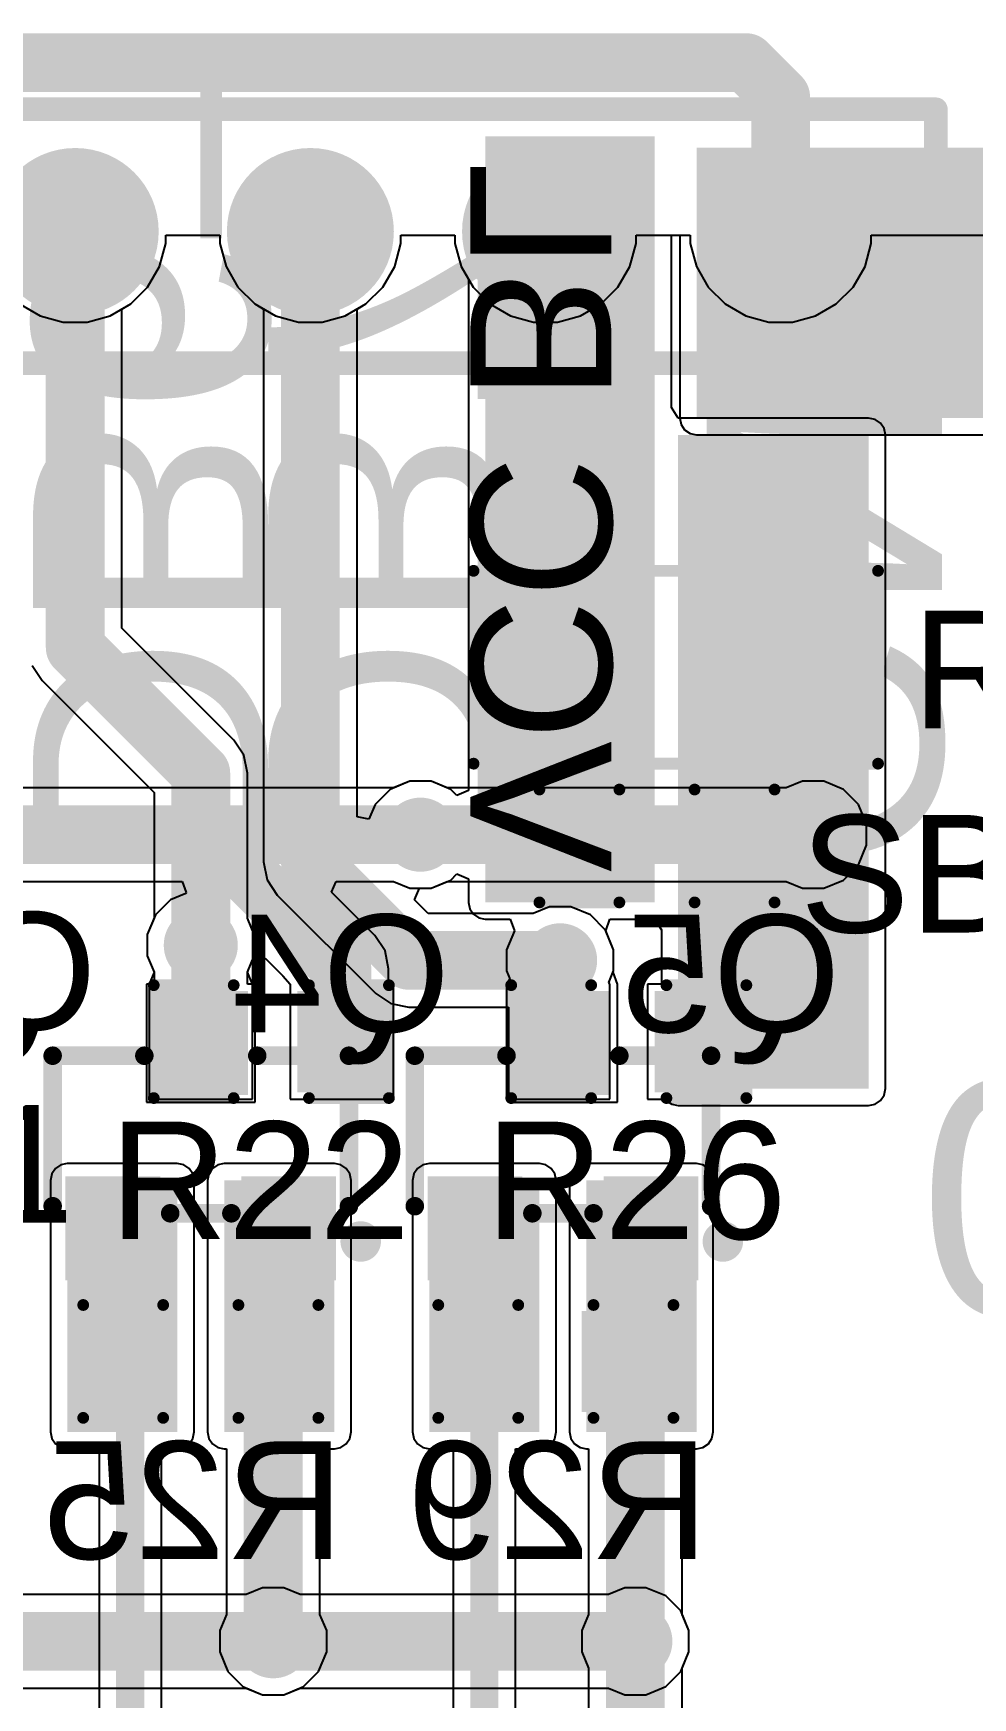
# Model space of a CAD drawing. Header units: millimetres. Extents: x -0.34 to 3.69, y -0.26 to 2.67.
# Drawn here: x 1.476 to 1.875, y 1.533 to 2.241 of the extents above; entities that cross this region are included whole.
import ezdxf

# ---------------------------------------------------------------- set-up
doc = ezdxf.new("R2010")
doc.units = ezdxf.units.MM
doc.header["$MEASUREMENT"] = 0
for name, color, linetype in [('BottomLayer', 5, 'Continuous'), ('BottomOverlay', 54, 'Continuous'), ('BottomPaste', 16, 'Continuous'), ('BottomSolder', 6, 'Continuous'), ('MultiLayer', 9, 'Continuous'), ('PadHoleLayer', 156, 'Continuous'), ('TopLayer', 1, 'Continuous'), ('TopOverlay', 2, 'Continuous'), ('TopPaste', 8, 'Continuous'), ('TopSolder', 216, 'Continuous'), ('ViaHoleLayer', 16, 'Continuous')]:
    doc.layers.add(name, color=color, linetype=linetype)
doc.styles.add('Arial', font='', dxfattribs={"height": 0.2})
doc.styles.get('Arial').set_extended_font_data('Arial')

# ---------------------------------------------------------------- blocks, each defined once
blk = doc.blocks.new('R__1206_8')
at = {"layer": 'TopLayer'}
for points in [[(-0.08, 0.035), (-0.02, 0.035), (-0.02, -0.035), (-0.08, -0.035)], [(0.02, 0.035), (0.08, 0.035), (0.08, -0.035), (0.02, -0.035)]]:
    blk.add_hatch(color=1, dxfattribs=at).paths.add_polyline_path(points)
at = {"layer": 'TopPaste'}
for points in [[(-0.08, 0.035), (-0.02, 0.035), (-0.02, -0.035), (-0.08, -0.035)], [(0.02, 0.035), (0.08, 0.035), (0.08, -0.035), (0.02, -0.035)]]:
    blk.add_hatch(color=8, dxfattribs=at).paths.add_polyline_path(points)
at = {"layer": 'TopSolder'}
for points in [[(-0.084, 0.039), (-0.016, 0.039), (-0.016, -0.039), (-0.084, -0.039)], [(0.016, 0.039), (0.084, 0.039), (0.084, -0.039), (0.016, -0.039)]]:
    blk.add_hatch(color=216, dxfattribs=at).paths.add_polyline_path(points)
at = {"layer": 'TopOverlay', "const_width": 0.005}
for points in [[(-0.086, 0.041), (0.086, 0.041)], [(-0.086, -0.041), (-0.086, 0.041)], [(0.086, -0.041), (0.086, 0.041)], [(-0.086, -0.041), (0.086, -0.041)]]:
    blk.add_lwpolyline(points, dxfattribs=at)
at = {"layer": 'TopOverlay', "const_width": 0.0025}
for points in [[(-0.08725, 0.041, 1), (-0.08475, 0.041, 1)], [(-0.08725, 0.041, 1), (-0.08475, 0.041, 1)], [(0.08475, 0.041, 1), (0.08725, 0.041, 1)], [(0.08475, 0.041, 1), (0.08725, 0.041, 1)], [(-0.08725, -0.041, 1), (-0.08475, -0.041, 1)], [(-0.08725, -0.041, 1), (-0.08475, -0.041, 1)], [(0.08475, -0.041, 1), (0.08725, -0.041, 1)], [(0.08475, -0.041, 1), (0.08725, -0.041, 1)]]:
    blk.add_lwpolyline(points, format="xyb", close=True, dxfattribs=at)
blk = doc.blocks.new('SOT23_3_B_20')
at = {"layer": 'BottomLayer'}
for points in [[(-0.05354, 0.05748), (-0.02126, 0.05748), (-0.02126, 0.02126), (-0.05354, 0.02126)], [(0.02126, 0.05748), (0.05354, 0.05748), (0.05354, 0.02126), (0.02126, 0.02126)], [(-0.01614, -0.02126), (0.01614, -0.02126), (0.01614, -0.05748), (-0.01614, -0.05748)]]:
    blk.add_hatch(color=5, dxfattribs=at).paths.add_polyline_path(points)
at = {"layer": 'BottomPaste'}
for points in [[(-0.05354, 0.05748), (-0.02126, 0.05748), (-0.02126, 0.02126), (-0.05354, 0.02126)], [(0.02126, 0.05748), (0.05354, 0.05748), (0.05354, 0.02126), (0.02126, 0.02126)], [(-0.01614, -0.02126), (0.01614, -0.02126), (0.01614, -0.05748), (-0.01614, -0.05748)]]:
    blk.add_hatch(color=16, dxfattribs=at).paths.add_polyline_path(points)
at = {"layer": 'BottomSolder'}
for points in [[(-0.05754, 0.06148), (-0.01726, 0.06148), (-0.01726, 0.01726), (-0.05754, 0.01726)], [(0.01726, 0.06148), (0.05754, 0.06148), (0.05754, 0.01726), (0.01726, 0.01726)], [(-0.02014, -0.01726), (0.02014, -0.01726), (0.02014, -0.06148), (-0.02014, -0.06148)]]:
    blk.add_hatch(color=6, dxfattribs=at).paths.add_polyline_path(points)
at = {"layer": 'BottomOverlay'}
for points, const_width in [([(-0.06439, 0.045, 1), (-0.07161, 0.045, 1)], 0.01), ([(-0.07411, 0.045, 1), (-0.06911, 0.045, 1)], 0.005), ([(-0.06689, 0.045, 1), (-0.06189, 0.045, 1)], 0.005), ([(-0.01497, 0.033, 1), (-0.01103, 0.033, 1)], 0.00394), ([(0.01103, 0.033, 1), (0.01497, 0.033, 1)], 0.00394), ([(-0.06497, 0.03, 1), (-0.06103, 0.03, 1)], 0.00394), ([(0.06103, 0.03, 1), (0.06497, 0.03, 1)], 0.00394), ([(-0.06497, -0.034, 1), (-0.06103, -0.034, 1)], 0.00394), ([(-0.06497, -0.034, 1), (-0.06103, -0.034, 1)], 0.00394), ([(-0.02597, -0.034, 1), (-0.02203, -0.034, 1)], 0.00394), ([(0.02203, -0.034, 1), (0.02597, -0.034, 1)], 0.00394), ([(0.06103, -0.034, 1), (0.06497, -0.034, 1)], 0.00394), ([(0.06103, -0.034, 1), (0.06497, -0.034, 1)], 0.00394)]:
    blk.add_lwpolyline(points, format="xyb", close=True, dxfattribs=dict(at, const_width=const_width))
at = {"layer": 'BottomOverlay', "const_width": 0.00787}
for points in [[(0.013, 0.033), (-0.013, 0.033)], [(-0.063, 0.03), (-0.063, -0.034)], [(0.063, 0.03), (0.063, -0.034)], [(-0.024, -0.034), (-0.063, -0.034)], [(0.063, -0.034), (0.024, -0.034)]]:
    blk.add_lwpolyline(points, dxfattribs=at)
blk = doc.blocks.new('SOT23_3_B_21')
at = {"layer": 'BottomLayer'}
for points in [[(-0.05354, 0.05748), (-0.02126, 0.05748), (-0.02126, 0.02126), (-0.05354, 0.02126)], [(0.02126, 0.05748), (0.05354, 0.05748), (0.05354, 0.02126), (0.02126, 0.02126)], [(-0.01614, -0.02126), (0.01614, -0.02126), (0.01614, -0.05748), (-0.01614, -0.05748)]]:
    blk.add_hatch(color=5, dxfattribs=at).paths.add_polyline_path(points)
at = {"layer": 'BottomPaste'}
for points in [[(-0.05354, 0.05748), (-0.02126, 0.05748), (-0.02126, 0.02126), (-0.05354, 0.02126)], [(0.02126, 0.05748), (0.05354, 0.05748), (0.05354, 0.02126), (0.02126, 0.02126)], [(-0.01614, -0.02126), (0.01614, -0.02126), (0.01614, -0.05748), (-0.01614, -0.05748)]]:
    blk.add_hatch(color=16, dxfattribs=at).paths.add_polyline_path(points)
at = {"layer": 'BottomSolder'}
for points in [[(-0.05754, 0.06148), (-0.01726, 0.06148), (-0.01726, 0.01726), (-0.05754, 0.01726)], [(0.01726, 0.06148), (0.05754, 0.06148), (0.05754, 0.01726), (0.01726, 0.01726)], [(-0.02014, -0.01726), (0.02014, -0.01726), (0.02014, -0.06148), (-0.02014, -0.06148)]]:
    blk.add_hatch(color=6, dxfattribs=at).paths.add_polyline_path(points)
at = {"layer": 'BottomOverlay'}
for points, const_width in [([(-0.06439, 0.045, 1), (-0.07161, 0.045, 1)], 0.01), ([(-0.07411, 0.045, 1), (-0.06911, 0.045, 1)], 0.005), ([(-0.06689, 0.045, 1), (-0.06189, 0.045, 1)], 0.005), ([(-0.01497, 0.033, 1), (-0.01103, 0.033, 1)], 0.00394), ([(0.01103, 0.033, 1), (0.01497, 0.033, 1)], 0.00394), ([(-0.06497, 0.03, 1), (-0.06103, 0.03, 1)], 0.00394), ([(0.06103, 0.03, 1), (0.06497, 0.03, 1)], 0.00394), ([(-0.06497, -0.034, 1), (-0.06103, -0.034, 1)], 0.00394), ([(-0.06497, -0.034, 1), (-0.06103, -0.034, 1)], 0.00394), ([(-0.02597, -0.034, 1), (-0.02203, -0.034, 1)], 0.00394), ([(0.02203, -0.034, 1), (0.02597, -0.034, 1)], 0.00394), ([(0.06103, -0.034, 1), (0.06497, -0.034, 1)], 0.00394), ([(0.06103, -0.034, 1), (0.06497, -0.034, 1)], 0.00394)]:
    blk.add_lwpolyline(points, format="xyb", close=True, dxfattribs=dict(at, const_width=const_width))
at = {"layer": 'BottomOverlay', "const_width": 0.00787}
for points in [[(0.013, 0.033), (-0.013, 0.033)], [(-0.063, 0.03), (-0.063, -0.034)], [(0.063, 0.03), (0.063, -0.034)], [(-0.024, -0.034), (-0.063, -0.034)], [(0.063, -0.034), (0.024, -0.034)]]:
    blk.add_lwpolyline(points, dxfattribs=at)
blk = doc.blocks.new('S______B______24')
at = {"layer": 'TopLayer'}
for points in [[(-0.045, -0.0175), (-0.045, 0.0175), (-0.015, 0.0175), (-0.015, -0.0175)], [(0.015, -0.0175), (0.015, 0.0175), (0.045, 0.0175), (0.045, -0.0175)]]:
    blk.add_hatch(color=1, dxfattribs=at).paths.add_polyline_path(points)
at = {"layer": 'TopPaste'}
for points in [[(-0.045, -0.0175), (-0.045, 0.0175), (-0.015, 0.0175), (-0.015, -0.0175)], [(0.015, -0.0175), (0.015, 0.0175), (0.045, 0.0175), (0.045, -0.0175)]]:
    blk.add_hatch(color=8, dxfattribs=at).paths.add_polyline_path(points)
at = {"layer": 'TopSolder'}
for points in [[(-0.049, -0.0215), (-0.049, 0.0215), (-0.011, 0.0215), (-0.011, -0.0215)], [(0.011, -0.0215), (0.011, 0.0215), (0.049, 0.0215), (0.049, -0.0215)]]:
    blk.add_hatch(color=216, dxfattribs=at).paths.add_polyline_path(points)
at = {"layer": 'TopOverlay', "const_width": 0.005}
for points in [[(-0.05, 0.024), (-0.05, -0.024)], [(-0.016, 0.024), (-0.05, 0.024)], [(0.05, 0.024), (0.016, 0.024)], [(0.05, 0.024), (0.05, -0.024)], [(-0.016, -0.024), (-0.05, -0.024)], [(0.05, -0.024), (0.016, -0.024)]]:
    blk.add_lwpolyline(points, dxfattribs=at)
at = {"layer": 'TopOverlay', "const_width": 0.0025}
for points in [[(-0.05125, 0.024, 1), (-0.04875, 0.024, 1)], [(-0.05125, 0.024, 1), (-0.04875, 0.024, 1)], [(-0.01725, 0.024, 1), (-0.01475, 0.024, 1)], [(0.01475, 0.024, 1), (0.01725, 0.024, 1)], [(0.04875, 0.024, 1), (0.05125, 0.024, 1)], [(0.04875, 0.024, 1), (0.05125, 0.024, 1)], [(-0.05125, -0.024, 1), (-0.04875, -0.024, 1)], [(-0.05125, -0.024, 1), (-0.04875, -0.024, 1)], [(-0.01725, -0.024, 1), (-0.01475, -0.024, 1)], [(0.01475, -0.024, 1), (0.01725, -0.024, 1)], [(0.04875, -0.024, 1), (0.05125, -0.024, 1)], [(0.04875, -0.024, 1), (0.05125, -0.024, 1)]]:
    blk.add_lwpolyline(points, format="xyb", close=True, dxfattribs=at)
blk = doc.blocks.new('R__0603_B_29')
at = {"layer": 'BottomLayer'}
for points in [[(-0.015, 0.0175), (-0.015, -0.0175), (-0.045, -0.0175), (-0.045, 0.0175)], [(0.045, 0.0175), (0.045, -0.0175), (0.015, -0.0175), (0.015, 0.0175)]]:
    blk.add_hatch(color=5, dxfattribs=at).paths.add_polyline_path(points)
at = {"layer": 'BottomPaste'}
for points in [[(-0.015, 0.0175), (-0.015, -0.0175), (-0.045, -0.0175), (-0.045, 0.0175)], [(0.045, 0.0175), (0.045, -0.0175), (0.015, -0.0175), (0.015, 0.0175)]]:
    blk.add_hatch(color=16, dxfattribs=at).paths.add_polyline_path(points)
at = {"layer": 'BottomSolder'}
for points in [[(-0.011, 0.0215), (-0.011, -0.0215), (-0.049, -0.0215), (-0.049, 0.0215)], [(0.049, 0.0215), (0.049, -0.0215), (0.011, -0.0215), (0.011, 0.0215)]]:
    blk.add_hatch(color=6, dxfattribs=at).paths.add_polyline_path(points)
at = {"layer": 'BottomOverlay', "const_width": 0.005}
for points in [[(-0.016, 0.024), (-0.05, 0.024)], [(-0.05, 0.024), (-0.05, -0.024)], [(0.05, 0.024), (0.016, 0.024)], [(0.05, 0.024), (0.05, -0.024)], [(-0.016, -0.024), (-0.05, -0.024)], [(0.05, -0.024), (0.016, -0.024)]]:
    blk.add_lwpolyline(points, dxfattribs=at)
at = {"layer": 'BottomOverlay', "const_width": 0.0025}
for points in [[(-0.05125, 0.024, 1), (-0.04875, 0.024, 1)], [(-0.05125, 0.024, 1), (-0.04875, 0.024, 1)], [(-0.01725, 0.024, 1), (-0.01475, 0.024, 1)], [(0.01475, 0.024, 1), (0.01725, 0.024, 1)], [(0.04875, 0.024, 1), (0.05125, 0.024, 1)], [(0.04875, 0.024, 1), (0.05125, 0.024, 1)], [(-0.05125, -0.024, 1), (-0.04875, -0.024, 1)], [(-0.05125, -0.024, 1), (-0.04875, -0.024, 1)], [(-0.01725, -0.024, 1), (-0.01475, -0.024, 1)], [(0.01475, -0.024, 1), (0.01725, -0.024, 1)], [(0.04875, -0.024, 1), (0.05125, -0.024, 1)], [(0.04875, -0.024, 1), (0.05125, -0.024, 1)]]:
    blk.add_lwpolyline(points, format="xyb", close=True, dxfattribs=at)
blk = doc.blocks.new('R__0603_32')
at = {"layer": 'TopLayer'}
for points in [[(-0.045, -0.0175), (-0.045, 0.0175), (-0.015, 0.0175), (-0.015, -0.0175)], [(0.015, -0.0175), (0.015, 0.0175), (0.045, 0.0175), (0.045, -0.0175)]]:
    blk.add_hatch(color=1, dxfattribs=at).paths.add_polyline_path(points)
at = {"layer": 'TopPaste'}
for points in [[(-0.045, -0.0175), (-0.045, 0.0175), (-0.015, 0.0175), (-0.015, -0.0175)], [(0.015, -0.0175), (0.015, 0.0175), (0.045, 0.0175), (0.045, -0.0175)]]:
    blk.add_hatch(color=8, dxfattribs=at).paths.add_polyline_path(points)
at = {"layer": 'TopSolder'}
for points in [[(-0.049, -0.0215), (-0.049, 0.0215), (-0.011, 0.0215), (-0.011, -0.0215)], [(0.011, -0.0215), (0.011, 0.0215), (0.049, 0.0215), (0.049, -0.0215)]]:
    blk.add_hatch(color=216, dxfattribs=at).paths.add_polyline_path(points)
at = {"layer": 'TopOverlay', "const_width": 0.005}
for points in [[(-0.05, 0.024), (-0.05, -0.024)], [(-0.016, 0.024), (-0.05, 0.024)], [(0.05, 0.024), (0.016, 0.024)], [(0.05, 0.024), (0.05, -0.024)], [(-0.016, -0.024), (-0.05, -0.024)], [(0.05, -0.024), (0.016, -0.024)]]:
    blk.add_lwpolyline(points, dxfattribs=at)
at = {"layer": 'TopOverlay', "const_width": 0.0025}
for points in [[(-0.05125, 0.024, 1), (-0.04875, 0.024, 1)], [(-0.05125, 0.024, 1), (-0.04875, 0.024, 1)], [(-0.01725, 0.024, 1), (-0.01475, 0.024, 1)], [(0.01475, 0.024, 1), (0.01725, 0.024, 1)], [(0.04875, 0.024, 1), (0.05125, 0.024, 1)], [(0.04875, 0.024, 1), (0.05125, 0.024, 1)], [(-0.05125, -0.024, 1), (-0.04875, -0.024, 1)], [(-0.05125, -0.024, 1), (-0.04875, -0.024, 1)], [(-0.01725, -0.024, 1), (-0.01475, -0.024, 1)], [(0.01475, -0.024, 1), (0.01725, -0.024, 1)], [(0.04875, -0.024, 1), (0.05125, -0.024, 1)], [(0.04875, -0.024, 1), (0.05125, -0.024, 1)]]:
    blk.add_lwpolyline(points, format="xyb", close=True, dxfattribs=at)
blk = doc.blocks.new('R__0603_B_33')
at = {"layer": 'BottomLayer'}
for points in [[(-0.015, 0.0175), (-0.015, -0.0175), (-0.045, -0.0175), (-0.045, 0.0175)], [(0.045, 0.0175), (0.045, -0.0175), (0.015, -0.0175), (0.015, 0.0175)]]:
    blk.add_hatch(color=5, dxfattribs=at).paths.add_polyline_path(points)
at = {"layer": 'BottomPaste'}
for points in [[(-0.015, 0.0175), (-0.015, -0.0175), (-0.045, -0.0175), (-0.045, 0.0175)], [(0.045, 0.0175), (0.045, -0.0175), (0.015, -0.0175), (0.015, 0.0175)]]:
    blk.add_hatch(color=16, dxfattribs=at).paths.add_polyline_path(points)
at = {"layer": 'BottomSolder'}
for points in [[(-0.011, 0.0215), (-0.011, -0.0215), (-0.049, -0.0215), (-0.049, 0.0215)], [(0.049, 0.0215), (0.049, -0.0215), (0.011, -0.0215), (0.011, 0.0215)]]:
    blk.add_hatch(color=6, dxfattribs=at).paths.add_polyline_path(points)
at = {"layer": 'BottomOverlay', "const_width": 0.005}
for points in [[(-0.016, 0.024), (-0.05, 0.024)], [(-0.05, 0.024), (-0.05, -0.024)], [(0.05, 0.024), (0.016, 0.024)], [(0.05, 0.024), (0.05, -0.024)], [(-0.016, -0.024), (-0.05, -0.024)], [(0.05, -0.024), (0.016, -0.024)]]:
    blk.add_lwpolyline(points, dxfattribs=at)
at = {"layer": 'BottomOverlay', "const_width": 0.0025}
for points in [[(-0.05125, 0.024, 1), (-0.04875, 0.024, 1)], [(-0.05125, 0.024, 1), (-0.04875, 0.024, 1)], [(-0.01725, 0.024, 1), (-0.01475, 0.024, 1)], [(0.01475, 0.024, 1), (0.01725, 0.024, 1)], [(0.04875, 0.024, 1), (0.05125, 0.024, 1)], [(0.04875, 0.024, 1), (0.05125, 0.024, 1)], [(-0.05125, -0.024, 1), (-0.04875, -0.024, 1)], [(-0.05125, -0.024, 1), (-0.04875, -0.024, 1)], [(-0.01725, -0.024, 1), (-0.01475, -0.024, 1)], [(0.01475, -0.024, 1), (0.01725, -0.024, 1)], [(0.04875, -0.024, 1), (0.05125, -0.024, 1)], [(0.04875, -0.024, 1), (0.05125, -0.024, 1)]]:
    blk.add_lwpolyline(points, format="xyb", close=True, dxfattribs=at)
blk = doc.blocks.new('R__0603_36')
at = {"layer": 'TopLayer'}
for points in [[(-0.045, -0.0175), (-0.045, 0.0175), (-0.015, 0.0175), (-0.015, -0.0175)], [(0.015, -0.0175), (0.015, 0.0175), (0.045, 0.0175), (0.045, -0.0175)]]:
    blk.add_hatch(color=1, dxfattribs=at).paths.add_polyline_path(points)
at = {"layer": 'TopPaste'}
for points in [[(-0.045, -0.0175), (-0.045, 0.0175), (-0.015, 0.0175), (-0.015, -0.0175)], [(0.015, -0.0175), (0.015, 0.0175), (0.045, 0.0175), (0.045, -0.0175)]]:
    blk.add_hatch(color=8, dxfattribs=at).paths.add_polyline_path(points)
at = {"layer": 'TopSolder'}
for points in [[(-0.049, -0.0215), (-0.049, 0.0215), (-0.011, 0.0215), (-0.011, -0.0215)], [(0.011, -0.0215), (0.011, 0.0215), (0.049, 0.0215), (0.049, -0.0215)]]:
    blk.add_hatch(color=216, dxfattribs=at).paths.add_polyline_path(points)
at = {"layer": 'TopOverlay', "const_width": 0.005}
for points in [[(-0.05, 0.024), (-0.05, -0.024)], [(-0.016, 0.024), (-0.05, 0.024)], [(0.05, 0.024), (0.016, 0.024)], [(0.05, 0.024), (0.05, -0.024)], [(-0.016, -0.024), (-0.05, -0.024)], [(0.05, -0.024), (0.016, -0.024)]]:
    blk.add_lwpolyline(points, dxfattribs=at)
at = {"layer": 'TopOverlay', "const_width": 0.0025}
for points in [[(-0.05125, 0.024, 1), (-0.04875, 0.024, 1)], [(-0.05125, 0.024, 1), (-0.04875, 0.024, 1)], [(-0.01725, 0.024, 1), (-0.01475, 0.024, 1)], [(0.01475, 0.024, 1), (0.01725, 0.024, 1)], [(0.04875, 0.024, 1), (0.05125, 0.024, 1)], [(0.04875, 0.024, 1), (0.05125, 0.024, 1)], [(-0.05125, -0.024, 1), (-0.04875, -0.024, 1)], [(-0.05125, -0.024, 1), (-0.04875, -0.024, 1)], [(-0.01725, -0.024, 1), (-0.01475, -0.024, 1)], [(0.01475, -0.024, 1), (0.01725, -0.024, 1)], [(0.04875, -0.024, 1), (0.05125, -0.024, 1)], [(0.04875, -0.024, 1), (0.05125, -0.024, 1)]]:
    blk.add_lwpolyline(points, format="xyb", close=True, dxfattribs=at)
blk = doc.blocks.new('PPPC161LFBN_RC_40')
at = {"layer": 'BottomLayer'}
h = blk.add_hatch(color=5, dxfattribs=at)
edge = h.paths.add_edge_path()
edge.add_arc((0.45, 0), 0.0315, 0, 360)
h = blk.add_hatch(color=5, dxfattribs=at)
edge = h.paths.add_edge_path()
edge.add_arc((0.55, 0), 0.0315, 0, 360)
h = blk.add_hatch(color=5, dxfattribs=at)
edge = h.paths.add_edge_path()
edge.add_arc((0.65, 0), 0.0315, 0, 360)
h = blk.add_hatch(color=5, dxfattribs=at)
edge = h.paths.add_edge_path()
edge.add_arc((0.75, 0), 0.0315, 0, 360)
at = {"layer": 'BottomSolder'}
h = blk.add_hatch(color=6, dxfattribs=at)
edge = h.paths.add_edge_path()
edge.add_arc((0.45, 0), 0.0355, 0, 360)
h = blk.add_hatch(color=6, dxfattribs=at)
edge = h.paths.add_edge_path()
edge.add_arc((0.55, 0), 0.0355, 0, 360)
h = blk.add_hatch(color=6, dxfattribs=at)
edge = h.paths.add_edge_path()
edge.add_arc((0.65, 0), 0.0355, 0, 360)
h = blk.add_hatch(color=6, dxfattribs=at)
edge = h.paths.add_edge_path()
edge.add_arc((0.75, 0), 0.0355, 0, 360)
at = {"layer": 'MultiLayer'}
h = blk.add_hatch(color=9, dxfattribs=at)
edge = h.paths.add_edge_path()
edge.add_arc((0.45, 0), 0.0315, 0, 360)
h = blk.add_hatch(color=9, dxfattribs=at)
edge = h.paths.add_edge_path()
edge.add_arc((0.55, 0), 0.0315, 0, 360)
h = blk.add_hatch(color=9, dxfattribs=at)
edge = h.paths.add_edge_path()
edge.add_arc((0.65, 0), 0.0315, 0, 360)
h = blk.add_hatch(color=9, dxfattribs=at)
edge = h.paths.add_edge_path()
edge.add_arc((0.75, 0), 0.0315, 0, 360)
at = {"layer": 'PadHoleLayer'}
h = blk.add_hatch(color=156, dxfattribs=at)
edge = h.paths.add_edge_path()
edge.add_arc((0.45, 0), 0.01772, 0, 360)
h = blk.add_hatch(color=156, dxfattribs=at)
edge = h.paths.add_edge_path()
edge.add_arc((0.55, 0), 0.01772, 0, 360)
h = blk.add_hatch(color=156, dxfattribs=at)
edge = h.paths.add_edge_path()
edge.add_arc((0.65, 0), 0.01772, 0, 360)
h = blk.add_hatch(color=156, dxfattribs=at)
edge = h.paths.add_edge_path()
edge.add_arc((0.75, 0), 0.01772, 0, 360)
at = {"layer": 'TopLayer'}
h = blk.add_hatch(color=1, dxfattribs=at)
edge = h.paths.add_edge_path()
edge.add_arc((0.45, 0), 0.0315, 0, 360)
h = blk.add_hatch(color=1, dxfattribs=at)
edge = h.paths.add_edge_path()
edge.add_arc((0.55, 0), 0.0315, 0, 360)
h = blk.add_hatch(color=1, dxfattribs=at)
edge = h.paths.add_edge_path()
edge.add_arc((0.65, 0), 0.0315, 0, 360)
h = blk.add_hatch(color=1, dxfattribs=at)
edge = h.paths.add_edge_path()
edge.add_arc((0.75, 0), 0.0315, 0, 360)
at = {"layer": 'TopSolder'}
h = blk.add_hatch(color=216, dxfattribs=at)
edge = h.paths.add_edge_path()
edge.add_arc((0.45, 0), 0.0355, 0, 360)
h = blk.add_hatch(color=216, dxfattribs=at)
edge = h.paths.add_edge_path()
edge.add_arc((0.55, 0), 0.0355, 0, 360)
h = blk.add_hatch(color=216, dxfattribs=at)
edge = h.paths.add_edge_path()
edge.add_arc((0.65, 0), 0.0355, 0, 360)
h = blk.add_hatch(color=216, dxfattribs=at)
edge = h.paths.add_edge_path()
edge.add_arc((0.75, 0), 0.0355, 0, 360)
at = {"layer": 'TopOverlay', "const_width": 0.01}
for points in [[(0.005, 0.052), (0.816, 0.052)], [(0.816, -0.055), (0.816, 0.051)], [(-0.801, -0.056), (0.815, -0.056)], [(0.815, -0.056), (0.815, -0.055)], [(0.815, -0.055), (0.816, -0.055)]]:
    blk.add_lwpolyline(points, dxfattribs=at)
at = {"layer": 'TopOverlay', "const_width": 0.005}
for points in [[(0.8135, 0.052, 1), (0.8185, 0.052, 1)], [(0.8135, 0.051, 1), (0.8185, 0.051, 1)], [(0.8125, -0.055, 1), (0.8175, -0.055, 1)], [(0.8125, -0.055, 1), (0.8175, -0.055, 1)], [(0.8125, -0.056, 1), (0.8175, -0.056, 1)], [(0.8125, -0.056, 1), (0.8175, -0.056, 1)], [(0.8135, -0.055, 1), (0.8185, -0.055, 1)], [(0.8135, -0.055, 1), (0.8185, -0.055, 1)]]:
    blk.add_lwpolyline(points, format="xyb", close=True, dxfattribs=at)

msp = doc.modelspace()

# ---------------------------------------------------------------- hatches: boundary and pattern name
at = {"layer": 'BottomLayer'}
for points in [[(1.7578, 2.07715), (2.964, 2.07715), (2.964, 2.19215), (1.7578, 2.19215)], [(1.4902, 1.646), (1.537, 1.646), (1.537, 1.753), (1.4902, 1.753)], [(1.557, 1.646), (1.6038, 1.646), (1.6038, 1.753), (1.557, 1.753)], [(1.6442, 1.646), (1.691, 1.646), (1.691, 1.753), (1.6442, 1.753)], [(1.711, 1.646), (1.7578, 1.646), (1.7578, 1.753), (1.711, 1.753)]]:
    msp.add_hatch(color=5, dxfattribs=at).paths.add_polyline_path(points)
h = msp.add_hatch(color=5, dxfattribs=at)
edge = h.paths.add_edge_path()
edge.add_arc((1.6404, 1.9), 0.01575, 0, 360)
h = msp.add_hatch(color=5, dxfattribs=at)
edge = h.paths.add_edge_path()
edge.add_arc((1.8074, 1.9), 0.01575, 0, 360)
h = msp.add_hatch(color=5, dxfattribs=at)
edge = h.paths.add_edge_path()
edge.add_arc((1.547, 1.853), 0.01575, 0, 360)
h = msp.add_hatch(color=5, dxfattribs=at)
edge = h.paths.add_edge_path()
edge.add_arc((1.6998, 1.84657), 0.01575, 0, 360)
h = msp.add_hatch(color=5, dxfattribs=at)
edge = h.paths.add_edge_path()
edge.add_arc((1.5778, 1.557), 0.01575, 0, 360)
h = msp.add_hatch(color=5, dxfattribs=at)
edge = h.paths.add_edge_path()
edge.add_arc((1.7318, 1.557), 0.01575, 0, 360)
at = {"layer": 'TopLayer'}
for points in [[(1.668, 1.8712), (1.74, 1.8712), (1.74, 2.197), (1.668, 2.197)], [(1.75, 1.792), (1.831, 1.792), (1.831, 2.07), (1.75, 2.07)]]:
    msp.add_hatch(color=1, dxfattribs=at).paths.add_polyline_path(points)
h = msp.add_hatch(color=1, dxfattribs=at)
edge = h.paths.add_edge_path()
edge.add_arc((1.6404, 1.9), 0.01575, 0, 360)
h = msp.add_hatch(color=1, dxfattribs=at)
edge = h.paths.add_edge_path()
edge.add_arc((1.8074, 1.9), 0.01575, 0, 360)
h = msp.add_hatch(color=1, dxfattribs=at)
edge = h.paths.add_edge_path()
edge.add_arc((1.547, 1.853), 0.01575, 0, 360)
h = msp.add_hatch(color=1, dxfattribs=at)
edge = h.paths.add_edge_path()
edge.add_arc((1.6998, 1.84657), 0.01575, 0, 360)
h = msp.add_hatch(color=1, dxfattribs=at)
edge = h.paths.add_edge_path()
edge.add_arc((1.5778, 1.557), 0.01575, 0, 360)
h = msp.add_hatch(color=1, dxfattribs=at)
edge = h.paths.add_edge_path()
edge.add_arc((1.7318, 1.557), 0.01575, 0, 360)
at = {"layer": 'ViaHoleLayer'}
h = msp.add_hatch(color=16, dxfattribs=at)
edge = h.paths.add_edge_path()
edge.add_arc((1.6404, 1.9), 0.00984, 0, 360)
h = msp.add_hatch(color=16, dxfattribs=at)
edge = h.paths.add_edge_path()
edge.add_arc((1.8074, 1.9), 0.00984, 0, 360)
h = msp.add_hatch(color=16, dxfattribs=at)
edge = h.paths.add_edge_path()
edge.add_arc((1.547, 1.853), 0.00984, 0, 360)
h = msp.add_hatch(color=16, dxfattribs=at)
edge = h.paths.add_edge_path()
edge.add_arc((1.6998, 1.84657), 0.00984, 0, 360)
h = msp.add_hatch(color=16, dxfattribs=at)
edge = h.paths.add_edge_path()
edge.add_arc((1.5778, 1.557), 0.00984, 0, 360)
h = msp.add_hatch(color=16, dxfattribs=at)
edge = h.paths.add_edge_path()
edge.add_arc((1.7318, 1.557), 0.00984, 0, 360)

# ---------------------------------------------------------------- linework, layer by layer
at = {"layer": 'BottomLayer'}
for p, q in [((1.5321, 2.15143), (1.5321, 2.155)), ((1.5321, 2.155), (1.5551, 2.155)), ((1.5551, 2.155), (1.5551, 2.15143)), ((1.6321, 2.15143), (1.6321, 2.155)), ((1.6321, 2.155), (1.6551, 2.155)), ((1.6551, 2.155), (1.6551, 2.15143)), ((1.7321, 2.15143), (1.7321, 2.155)), ((1.7321, 2.155), (1.75066, 2.155)), ((1.75066, 2.155), (1.75066, 2.07715)), ((1.52947, 2.14164), (1.5321, 2.15143)), ((1.5551, 2.15143), (1.55773, 2.14164)), ((1.62947, 2.14164), (1.6321, 2.15143)), ((1.6551, 2.15143), (1.65773, 2.14164)), ((1.72947, 2.14164), (1.7321, 2.15143)), ((1.5244, 2.13286), (1.52947, 2.14164)), ((1.55773, 2.14164), (1.5628, 2.13286)), ((1.6244, 2.13286), (1.62947, 2.14164)), ((1.65773, 2.14164), (1.6628, 2.13286)), ((1.7244, 2.13286), (1.72947, 2.14164)), ((1.51724, 2.1257), (1.5244, 2.13286)), ((1.5628, 2.13286), (1.56996, 2.1257)), ((1.61724, 2.1257), (1.6244, 2.13286)), ((1.6628, 2.13286), (1.66996, 2.1257)), ((1.71724, 2.1257), (1.7244, 2.13286)), ((1.51348, 2.12353), (1.51724, 2.1257)), ((1.51348, 1.98784), (1.51348, 2.12353)), ((1.56996, 2.1257), (1.57372, 2.12353)), ((1.57372, 2.12353), (1.57372, 1.8884)), ((1.61348, 2.12353), (1.61724, 2.1257)), ((1.61348, 1.90753), (1.61348, 2.12353)), ((1.66996, 2.1257), (1.67874, 2.12063)), ((1.70846, 2.12063), (1.71724, 2.1257)), ((1.67874, 2.12063), (1.68853, 2.118)), ((1.68853, 2.118), (1.69867, 2.118)), ((1.69867, 2.118), (1.70846, 2.12063)), ((1.75066, 2.07715), (1.75121, 2.07442)), ((1.75121, 2.07442), (1.75275, 2.07211)), ((1.75275, 2.07211), (1.75507, 2.07056)), ((1.75507, 2.07056), (1.7578, 2.07002)), ((1.7578, 2.07002), (2.86882, 2.07002)), ((1.56106, 1.94026), (1.51348, 1.98784)), ((1.47523, 1.97199), (1.47954, 1.96554)), ((1.47954, 1.96554), (1.52712, 1.91796)), ((1.56537, 1.93381), (1.56106, 1.94026)), ((1.56688, 1.9262), (1.56537, 1.93381)), ((1.56688, 1.86444), (1.56688, 1.9262)), ((1.62751, 1.91928), (1.62111, 1.91289)), ((1.63587, 1.92275), (1.62751, 1.91928)), ((1.64492, 1.92275), (1.63587, 1.92275)), ((1.65184, 1.91988), (1.64492, 1.92275)), ((1.79596, 1.91988), (1.65184, 1.91988)), ((1.80287, 1.92275), (1.79596, 1.91988)), ((1.81192, 1.92275), (1.80287, 1.92275)), ((1.82028, 1.91928), (1.81192, 1.92275)), ((1.82668, 1.91289), (1.82028, 1.91928)), ((1.52712, 1.91796), (1.52712, 1.86444)), ((1.62111, 1.91289), (1.61848, 1.90653)), ((1.83015, 1.90452), (1.82668, 1.91289)), ((1.61848, 1.90653), (1.61348, 1.90753)), ((1.83015, 1.89548), (1.83015, 1.90452)), ((1.82668, 1.88711), (1.83015, 1.89548)), ((1.57372, 1.8884), (1.57523, 1.88079)), ((1.82028, 1.88072), (1.82668, 1.88711)), ((1.57523, 1.88079), (1.57954, 1.87434)), ((1.63787, 1.87225), (1.63994, 1.87725)), ((1.63994, 1.87725), (1.64492, 1.87725)), ((1.64492, 1.87725), (1.65184, 1.88012)), ((1.65184, 1.88012), (1.79596, 1.88012)), ((1.79596, 1.88012), (1.80287, 1.87725)), ((1.80287, 1.87725), (1.81192, 1.87725)), ((1.81192, 1.87725), (1.82028, 1.88072)), ((1.57954, 1.87434), (1.62137, 1.83251)), ((1.64367, 1.86645), (1.63787, 1.87225)), ((1.69527, 1.86932), (1.68835, 1.86645)), ((1.70432, 1.86932), (1.69527, 1.86932)), ((1.71268, 1.86585), (1.70432, 1.86932)), ((1.52712, 1.86444), (1.52425, 1.85752)), ((1.56975, 1.85752), (1.56688, 1.86444)), ((1.68835, 1.86645), (1.64367, 1.86645)), ((1.71908, 1.85945), (1.71268, 1.86585)), ((1.52425, 1.85752), (1.52425, 1.84848)), ((1.56975, 1.84848), (1.56975, 1.85752)), ((1.72255, 1.85109), (1.71908, 1.85945)), ((1.52425, 1.84848), (1.52712, 1.84156)), ((1.56688, 1.84156), (1.56975, 1.84848)), ((1.72255, 1.84204), (1.72255, 1.85109)), ((1.52712, 1.84156), (1.52712, 1.83648)), ((1.56688, 1.83648), (1.56688, 1.84156)), ((1.72231, 1.84148), (1.72255, 1.84204)), ((1.72414, 1.83648), (1.72231, 1.84148)), ((1.52712, 1.83648), (1.52386, 1.83648)), ((1.52386, 1.83648), (1.52386, 1.78626)), ((1.57014, 1.83648), (1.56688, 1.83648)), ((1.57014, 1.78626), (1.57014, 1.83648)), ((1.72414, 1.78626), (1.72414, 1.83648)), ((1.72414, 1.83648), (1.72414, 1.83648)), ((1.62137, 1.83251), (1.62782, 1.8282)), ((1.62782, 1.8282), (1.63543, 1.82669)), ((1.63543, 1.82669), (1.67786, 1.82669)), ((1.67786, 1.82669), (1.67786, 1.78626)), ((1.52386, 1.78626), (1.57014, 1.78626)), ((1.67786, 1.78626), (1.72414, 1.78626)), ((1.4836, 1.75573), (1.48306, 1.753)), ((1.48515, 1.75805), (1.4836, 1.75573)), ((1.48747, 1.75959), (1.48515, 1.75805)), ((1.4902, 1.76014), (1.48747, 1.75959)), ((1.537, 1.76014), (1.4902, 1.76014)), ((1.53973, 1.75959), (1.537, 1.76014)), ((1.54205, 1.75805), (1.53973, 1.75959)), ((1.54359, 1.75573), (1.54205, 1.75805)), ((1.54414, 1.753), (1.54359, 1.75573)), ((1.5504, 1.75573), (1.54986, 1.753)), ((1.55195, 1.75805), (1.5504, 1.75573)), ((1.55427, 1.75959), (1.55195, 1.75805)), ((1.557, 1.76014), (1.55427, 1.75959)), ((1.6038, 1.76014), (1.557, 1.76014)), ((1.60653, 1.75959), (1.6038, 1.76014)), ((1.60885, 1.75805), (1.60653, 1.75959)), ((1.61039, 1.75573), (1.60885, 1.75805)), ((1.61094, 1.753), (1.61039, 1.75573)), ((1.6376, 1.75573), (1.63706, 1.753)), ((1.63915, 1.75805), (1.6376, 1.75573)), ((1.64147, 1.75959), (1.63915, 1.75805)), ((1.6442, 1.76014), (1.64147, 1.75959)), ((1.691, 1.76014), (1.6442, 1.76014)), ((1.69373, 1.75959), (1.691, 1.76014)), ((1.69605, 1.75805), (1.69373, 1.75959)), ((1.69759, 1.75573), (1.69605, 1.75805)), ((1.69814, 1.753), (1.69759, 1.75573)), ((1.7044, 1.75573), (1.70386, 1.753)), ((1.70595, 1.75805), (1.7044, 1.75573)), ((1.70827, 1.75959), (1.70595, 1.75805)), ((1.711, 1.76014), (1.70827, 1.75959)), ((1.7578, 1.76014), (1.711, 1.76014)), ((1.76053, 1.75959), (1.7578, 1.76014)), ((1.76285, 1.75805), (1.76053, 1.75959)), ((1.76439, 1.75573), (1.76285, 1.75805)), ((1.76494, 1.753), (1.76439, 1.75573)), ((1.48306, 1.753), (1.48306, 1.646)), ((1.54414, 1.646), (1.54414, 1.753)), ((1.54986, 1.753), (1.54986, 1.646)), ((1.61094, 1.646), (1.61094, 1.753)), ((1.63706, 1.753), (1.63706, 1.646)), ((1.69814, 1.646), (1.69814, 1.753)), ((1.70386, 1.753), (1.70386, 1.646)), ((1.76494, 1.646), (1.76494, 1.753)), ((1.48306, 1.646), (1.4836, 1.64327)), ((1.4836, 1.64327), (1.48515, 1.64095)), ((1.54205, 1.64095), (1.54359, 1.64327)), ((1.54359, 1.64327), (1.54414, 1.646)), ((1.54986, 1.646), (1.5504, 1.64327)), ((1.5504, 1.64327), (1.55195, 1.64095)), ((1.60885, 1.64095), (1.61039, 1.64327)), ((1.61039, 1.64327), (1.61094, 1.646)), ((1.63706, 1.646), (1.6376, 1.64327)), ((1.6376, 1.64327), (1.63915, 1.64095)), ((1.69605, 1.64095), (1.69759, 1.64327)), ((1.69759, 1.64327), (1.69814, 1.646)), ((1.70386, 1.646), (1.7044, 1.64327)), ((1.7044, 1.64327), (1.70595, 1.64095)), ((1.76285, 1.64095), (1.76439, 1.64327)), ((1.76439, 1.64327), (1.76494, 1.646)), ((1.48515, 1.64095), (1.48747, 1.63941)), ((1.48747, 1.63941), (1.4902, 1.63886)), ((1.4902, 1.63886), (1.50375, 1.63886)), ((1.50375, 1.63886), (1.50375, 1.40683)), ((1.53025, 1.40134), (1.53025, 1.63886)), ((1.53025, 1.63886), (1.537, 1.63886)), ((1.537, 1.63886), (1.53973, 1.63941)), ((1.53973, 1.63941), (1.54205, 1.64095)), ((1.55195, 1.64095), (1.55427, 1.63941)), ((1.55427, 1.63941), (1.557, 1.63886)), ((1.557, 1.63886), (1.55792, 1.63886)), ((1.55792, 1.63886), (1.55792, 1.56844)), ((1.59768, 1.56844), (1.59768, 1.63886)), ((1.59768, 1.63886), (1.6038, 1.63886)), ((1.6038, 1.63886), (1.60653, 1.63941)), ((1.60653, 1.63941), (1.60885, 1.64095)), ((1.63915, 1.64095), (1.64147, 1.63941)), ((1.64147, 1.63941), (1.6442, 1.63886)), ((1.6442, 1.63886), (1.65434, 1.63886)), ((1.65434, 1.63886), (1.65434, 1.46959)), ((1.68085, 1.4641), (1.68085, 1.63886)), ((1.68085, 1.63886), (1.691, 1.63886)), ((1.691, 1.63886), (1.69373, 1.63941)), ((1.69373, 1.63941), (1.69605, 1.64095)), ((1.70595, 1.64095), (1.70827, 1.63941)), ((1.70827, 1.63941), (1.711, 1.63886)), ((1.711, 1.63886), (1.71192, 1.63886)), ((1.71192, 1.63886), (1.71192, 1.56844)), ((1.75168, 1.56844), (1.75168, 1.63886)), ((1.75168, 1.63886), (1.7578, 1.63886)), ((1.7578, 1.63886), (1.76053, 1.63941)), ((1.76053, 1.63941), (1.76285, 1.64095)), ((1.55792, 1.56844), (1.55505, 1.56152)), ((1.60055, 1.56152), (1.59768, 1.56844)), ((1.71192, 1.56844), (1.70905, 1.56152)), ((1.75455, 1.56152), (1.75168, 1.56844)), ((1.55505, 1.56152), (1.55505, 1.55248)), ((1.60055, 1.55248), (1.60055, 1.56152)), ((1.70905, 1.56152), (1.70905, 1.55248)), ((1.75455, 1.55248), (1.75455, 1.56152)), ((1.55505, 1.55248), (1.55852, 1.54411)), ((1.59708, 1.54411), (1.60055, 1.55248)), ((1.70905, 1.55248), (1.71192, 1.54556)), ((1.75168, 1.54556), (1.75455, 1.55248)), ((1.55852, 1.54411), (1.56491, 1.53772)), ((1.59069, 1.53772), (1.59708, 1.54411)), ((1.71192, 1.54556), (1.71192, 1.43733)), ((1.75168, 1.42909), (1.75168, 1.54556)), ((1.56491, 1.53772), (1.57328, 1.53425)), ((1.58232, 1.53425), (1.59069, 1.53772)), ((1.57328, 1.53425), (1.58232, 1.53425))]:
    msp.add_line(p, q, dxfattribs=at)
for points, const_width in [([(1.4936, 1.9796), (1.4936, 2.1565)], 0.025), ([(1.5936, 1.8884), (1.5936, 2.1565)], 0.025), ([(1.4936, 1.9796), (1.547, 1.9262)], 0.025), ([(1.547, 1.853), (1.547, 1.9262)], 0.025), ([(1.6404, 1.9), (1.806, 1.9)], 0.025), ([(1.5936, 1.8884), (1.63543, 1.84657)], 0.025), ([(1.547, 1.81137), (1.547, 1.853)], 0.025), ([(1.63543, 1.84657), (1.6998, 1.84657)], 0.025), ([(1.7004, 1.81197), (1.7004, 1.84797)], 0.025), ([(1.7004, 1.81197), (1.701, 1.81137)], 0.025), ([(1.517, 1.40134), (1.517, 1.69874)], 0.012), ([(1.6676, 1.4641), (1.6676, 1.6995)], 0.012), ([(1.5778, 1.557), (1.5778, 1.668)], 0.025), ([(1.7318, 1.557), (1.7318, 1.668)], 0.025), ([(1.7318, 1.42909), (1.7318, 1.557)], 0.025)]:
    msp.add_lwpolyline(points, dxfattribs=dict(at, const_width=const_width))
for points, const_width in [([(1.48735, 2.1565, 1), (1.49985, 2.1565, 1)], 0.0125), ([(1.58735, 2.1565, 1), (1.59985, 2.1565, 1)], 0.0125), ([(1.48735, 1.9796, 1), (1.49985, 1.9796, 1)], 0.0125), ([(1.48735, 1.9796, 1), (1.49985, 1.9796, 1)], 0.0125), ([(1.54075, 1.9262, 1), (1.55325, 1.9262, 1)], 0.0125), ([(1.54075, 1.9262, 1), (1.55325, 1.9262, 1)], 0.0125), ([(1.63415, 1.9, 1), (1.64665, 1.9, 1)], 0.0125), ([(1.79975, 1.9, 1), (1.81225, 1.9, 1)], 0.0125), ([(1.58735, 1.8884, 1), (1.59985, 1.8884, 1)], 0.0125), ([(1.58735, 1.8884, 1), (1.59985, 1.8884, 1)], 0.0125), ([(1.54075, 1.853, 1), (1.55325, 1.853, 1)], 0.0125), ([(1.54075, 1.853, 1), (1.55325, 1.853, 1)], 0.0125), ([(1.62918, 1.84657, 1), (1.64168, 1.84657, 1)], 0.0125), ([(1.62918, 1.84657, 1), (1.64168, 1.84657, 1)], 0.0125), ([(1.69355, 1.84657, 1), (1.70605, 1.84657, 1)], 0.0125), ([(1.69415, 1.84797, 1), (1.70665, 1.84797, 1)], 0.0125), ([(1.54075, 1.81137, 1), (1.55325, 1.81137, 1)], 0.0125), ([(1.69415, 1.81197, 1), (1.70665, 1.81197, 1)], 0.0125), ([(1.69415, 1.81197, 1), (1.70665, 1.81197, 1)], 0.0125), ([(1.69475, 1.81137, 1), (1.70725, 1.81137, 1)], 0.0125), ([(1.514, 1.69874, 1), (1.52, 1.69874, 1)], 0.006), ([(1.6646, 1.6995, 1), (1.6706, 1.6995, 1)], 0.006), ([(1.57155, 1.668, 1), (1.58405, 1.668, 1)], 0.0125), ([(1.72555, 1.668, 1), (1.73805, 1.668, 1)], 0.0125), ([(1.57155, 1.557, 1), (1.58405, 1.557, 1)], 0.0125), ([(1.72555, 1.557, 1), (1.73805, 1.557, 1)], 0.0125), ([(1.72555, 1.557, 1), (1.73805, 1.557, 1)], 0.0125)]:
    msp.add_lwpolyline(points, format="xyb", close=True, dxfattribs=dict(at, const_width=const_width))
at = {"layer": 'TopLayer'}
for p, q in [((1.5321, 2.15143), (1.5321, 2.155)), ((1.5321, 2.155), (1.5551, 2.155)), ((1.5551, 2.155), (1.5551, 2.15143)), ((1.6321, 2.15143), (1.6321, 2.155)), ((1.6321, 2.155), (1.6551, 2.155)), ((1.6551, 2.155), (1.6551, 2.15143)), ((1.74714, 2.08167), (1.74714, 2.155)), ((1.74714, 2.155), (1.7551, 2.155)), ((1.7551, 2.155), (1.7551, 2.15143)), ((1.8321, 2.15143), (1.8321, 2.155)), ((1.8321, 2.155), (2.85314, 2.155)), ((1.52947, 2.14164), (1.5321, 2.15143)), ((1.5551, 2.15143), (1.55773, 2.14164)), ((1.62947, 2.14164), (1.6321, 2.15143)), ((1.6551, 2.15143), (1.65773, 2.14164)), ((1.7551, 2.15143), (1.75773, 2.14164)), ((1.82947, 2.14164), (1.8321, 2.15143)), ((1.5244, 2.13286), (1.52947, 2.14164)), ((1.55773, 2.14164), (1.5628, 2.13286)), ((1.6244, 2.13286), (1.62947, 2.14164)), ((1.65773, 2.14164), (1.66086, 2.13621)), ((1.75773, 2.14164), (1.7628, 2.13286)), ((1.8244, 2.13286), (1.82947, 2.14164)), ((1.51724, 2.1257), (1.5244, 2.13286)), ((1.5628, 2.13286), (1.56996, 2.1257)), ((1.61724, 2.1257), (1.6244, 2.13286)), ((1.66086, 2.13621), (1.66086, 1.91878)), ((1.7628, 2.13286), (1.76996, 2.1257)), ((1.81724, 2.1257), (1.8244, 2.13286)), ((1.46996, 2.1257), (1.47874, 2.12063)), ((1.50846, 2.12063), (1.51724, 2.1257)), ((1.56996, 2.1257), (1.57874, 2.12063)), ((1.60846, 2.12063), (1.61724, 2.1257)), ((1.76996, 2.1257), (1.77874, 2.12063)), ((1.80846, 2.12063), (1.81724, 2.1257)), ((1.47874, 2.12063), (1.48853, 2.118)), ((1.48853, 2.118), (1.49867, 2.118)), ((1.49867, 2.118), (1.50846, 2.12063)), ((1.57874, 2.12063), (1.58853, 2.118)), ((1.58853, 2.118), (1.59867, 2.118)), ((1.59867, 2.118), (1.60846, 2.12063)), ((1.77874, 2.12063), (1.78853, 2.118)), ((1.78853, 2.118), (1.79867, 2.118)), ((1.79867, 2.118), (1.80846, 2.12063)), ((1.75, 2.07714), (1.74714, 2.08167)), ((1.831, 2.07714), (1.75, 2.07714)), ((1.83373, 2.07659), (1.831, 2.07714)), ((1.83605, 2.07505), (1.83373, 2.07659)), ((1.83759, 2.07273), (1.83605, 2.07505)), ((1.83814, 2.07), (1.83759, 2.07273)), ((1.83814, 1.792), (1.83814, 2.07)), ((1.62896, 1.91988), (0.57429, 1.91988)), ((1.63587, 1.92275), (1.62896, 1.91988)), ((1.64492, 1.92275), (1.63587, 1.92275)), ((1.65328, 1.91928), (1.64492, 1.92275)), ((1.65586, 1.91671), (1.65328, 1.91928)), ((1.66086, 1.91878), (1.65586, 1.91671)), ((1.65328, 1.88072), (1.65586, 1.88329)), ((1.65586, 1.88329), (1.66086, 1.88122)), ((1.45253, 1.88012), (1.53909, 1.88012)), ((1.53909, 1.88012), (1.54084, 1.87548)), ((1.60262, 1.8755), (1.60453, 1.88012)), ((1.60453, 1.88012), (1.62896, 1.88012)), ((1.62896, 1.88012), (1.63587, 1.87725)), ((1.63587, 1.87725), (1.64492, 1.87725)), ((1.64492, 1.87725), (1.65328, 1.88072)), ((1.66086, 1.88122), (1.66086, 1.8712)), ((1.53411, 1.87228), (1.52772, 1.86589)), ((1.54058, 1.87496), (1.53411, 1.87228)), ((1.54084, 1.87548), (1.54058, 1.87496)), ((1.62106, 1.85706), (1.60262, 1.8755)), ((1.66086, 1.8712), (1.66141, 1.86847)), ((1.52772, 1.86589), (1.52425, 1.85752)), ((1.66141, 1.86847), (1.66295, 1.86615)), ((1.66295, 1.86615), (1.66527, 1.86461)), ((1.66527, 1.86461), (1.668, 1.86406)), ((1.668, 1.86406), (1.67859, 1.86406)), ((1.67859, 1.86406), (1.68035, 1.85906)), ((1.71925, 1.85906), (1.72101, 1.86406)), ((1.72101, 1.86406), (1.74, 1.86406)), ((1.74, 1.86406), (1.74286, 1.85953)), ((1.52425, 1.85752), (1.52425, 1.84848)), ((1.62537, 1.85061), (1.62106, 1.85706)), ((1.68035, 1.85906), (1.67705, 1.85109)), ((1.72255, 1.85109), (1.71925, 1.85906)), ((1.74286, 1.85953), (1.74286, 1.8365)), ((1.52425, 1.84848), (1.52714, 1.8415)), ((1.56875, 1.84606), (1.57437, 1.84752)), ((1.57437, 1.84752), (1.5819, 1.83998)), ((1.62688, 1.843), (1.62537, 1.85061)), ((1.67705, 1.85109), (1.67705, 1.84204)), ((1.72255, 1.84204), (1.72255, 1.85109)), ((1.52714, 1.8415), (1.525, 1.8365)), ((1.56686, 1.8415), (1.56875, 1.84606)), ((1.569, 1.8365), (1.56686, 1.8415)), ((1.62688, 1.8365), (1.62688, 1.843)), ((1.67705, 1.84204), (1.67845, 1.83867)), ((1.72054, 1.83719), (1.72255, 1.84204)), ((1.525, 1.8365), (1.525, 1.8365)), ((1.525, 1.8365), (1.525, 1.7875)), ((1.569, 1.7875), (1.569, 1.8365)), ((1.569, 1.8365), (1.569, 1.8365)), ((1.5819, 1.83998), (1.585, 1.8365)), ((1.585, 1.8365), (1.585, 1.8365)), ((1.585, 1.8365), (1.585, 1.8365)), ((1.585, 1.8365), (1.585, 1.7875)), ((1.629, 1.8365), (1.62688, 1.8365)), ((1.629, 1.7875), (1.629, 1.8365)), ((1.67845, 1.83867), (1.677, 1.8365)), ((1.677, 1.8365), (1.677, 1.8365)), ((1.677, 1.8365), (1.677, 1.7875)), ((1.721, 1.8365), (1.72054, 1.83719)), ((1.721, 1.7875), (1.721, 1.8365)), ((1.721, 1.8365), (1.721, 1.8365)), ((1.74286, 1.8365), (1.737, 1.8365)), ((1.737, 1.8365), (1.737, 1.7875)), ((1.83759, 1.78927), (1.83814, 1.792)), ((1.525, 1.7875), (1.569, 1.7875)), ((1.585, 1.7875), (1.629, 1.7875)), ((1.677, 1.7875), (1.721, 1.7875)), ((1.737, 1.7875), (1.74459, 1.7875)), ((1.74459, 1.7875), (1.74495, 1.78695)), ((1.74495, 1.78695), (1.74727, 1.78541)), ((1.74727, 1.78541), (1.75, 1.78486)), ((1.75, 1.78486), (1.831, 1.78486)), ((1.831, 1.78486), (1.83373, 1.78541)), ((1.83373, 1.78541), (1.83605, 1.78695)), ((1.83605, 1.78695), (1.83759, 1.78927)), ((1.57328, 1.57975), (1.56636, 1.57688)), ((1.58232, 1.57975), (1.57328, 1.57975)), ((1.58924, 1.57688), (1.58232, 1.57975)), ((1.72728, 1.57975), (1.72036, 1.57688)), ((1.73632, 1.57975), (1.72728, 1.57975)), ((1.74469, 1.57628), (1.73632, 1.57975)), ((1.56636, 1.57688), (1.43124, 1.57688)), ((1.72036, 1.57688), (1.58924, 1.57688)), ((1.75108, 1.56989), (1.74469, 1.57628)), ((1.75455, 1.56152), (1.75108, 1.56989)), ((1.75455, 1.55248), (1.75455, 1.56152)), ((1.75108, 1.54411), (1.75455, 1.55248)), ((1.74469, 1.53772), (1.75108, 1.54411)), ((1.43124, 1.53712), (1.56636, 1.53712)), ((1.56636, 1.53712), (1.57328, 1.53425)), ((1.58232, 1.53425), (1.58924, 1.53712)), ((1.58924, 1.53712), (1.72036, 1.53712)), ((1.72036, 1.53712), (1.72728, 1.53425)), ((1.73632, 1.53425), (1.74469, 1.53772)), ((1.57328, 1.53425), (1.58232, 1.53425)), ((1.72728, 1.53425), (1.73632, 1.53425))]:
    msp.add_line(p, q, dxfattribs=at)
for points, const_width in [([(0.77709, 2.22829), (1.77896, 2.22829)], 0.025), ([(1.77896, 2.22829), (1.7936, 2.21364)], 0.025), ([(1.7936, 2.1565), (1.7936, 2.21364)], 0.025), ([(1.78332, 1.9487), (1.78362, 1.949)], 0.025), ([(1.78362, 1.949), (1.792, 1.949)], 0.025), ([(0.82, 1.9), (1.64, 1.9)], 0.025), ([(1.56, 1.89), (1.607, 1.843)], 0.025), ([(1.547, 1.812), (1.547, 1.853)], 0.012), ([(1.607, 1.812), (1.607, 1.843)], 0.025), ([(1.6994, 1.84817), (1.6998, 1.84857)], 0.012), ([(1.6994, 1.8124), (1.6994, 1.84817)], 0.012), ([(1.699, 1.812), (1.6994, 1.8124)], 0.012), ([(1.4198, 1.557), (1.5778, 1.557)], 0.025), ([(1.5778, 1.557), (1.731, 1.557)], 0.025)]:
    msp.add_lwpolyline(points, dxfattribs=dict(at, const_width=const_width))
for points, const_width in [([(1.77271, 2.22829, 1), (1.78521, 2.22829, 1)], 0.0125), ([(1.77271, 2.22829, 1), (1.78521, 2.22829, 1)], 0.0125), ([(1.78735, 2.21364, 1), (1.79985, 2.21364, 1)], 0.0125), ([(1.78735, 2.21364, 1), (1.79985, 2.21364, 1)], 0.0125), ([(1.78735, 2.1565, 1), (1.79985, 2.1565, 1)], 0.0125), ([(1.77707, 1.9487, 1), (1.78957, 1.9487, 1)], 0.0125), ([(1.77737, 1.949, 1), (1.78987, 1.949, 1)], 0.0125), ([(1.77737, 1.949, 1), (1.78987, 1.949, 1)], 0.0125), ([(1.78575, 1.949, 1), (1.79825, 1.949, 1)], 0.0125), ([(1.63375, 1.9, 1), (1.64625, 1.9, 1)], 0.0125), ([(1.55375, 1.89, 1), (1.56625, 1.89, 1)], 0.0125), ([(1.544, 1.853, 1), (1.55, 1.853, 1)], 0.006), ([(1.60075, 1.843, 1), (1.61325, 1.843, 1)], 0.0125), ([(1.60075, 1.843, 1), (1.61325, 1.843, 1)], 0.0125), ([(1.6968, 1.84857, 1), (1.7028, 1.84857, 1)], 0.006), ([(1.6964, 1.84817, 1), (1.7024, 1.84817, 1)], 0.006), ([(1.6964, 1.84817, 1), (1.7024, 1.84817, 1)], 0.006), ([(1.60075, 1.812, 1), (1.61325, 1.812, 1)], 0.0125), ([(1.544, 1.812, 1), (1.55, 1.812, 1)], 0.006), ([(1.696, 1.812, 1), (1.702, 1.812, 1)], 0.006), ([(1.6964, 1.8124, 1), (1.7024, 1.8124, 1)], 0.006), ([(1.6964, 1.8124, 1), (1.7024, 1.8124, 1)], 0.006), ([(1.57155, 1.557, 1), (1.58405, 1.557, 1)], 0.0125), ([(1.57155, 1.557, 1), (1.58405, 1.557, 1)], 0.0125), ([(1.72475, 1.557, 1), (1.73725, 1.557, 1)], 0.0125)]:
    msp.add_lwpolyline(points, format="xyb", close=True, dxfattribs=dict(at, const_width=const_width))

# ---------------------------------------------------------------- block references
for name, p in [('PPPC161LFBN_RC_40', (1.0436, 2.1565)), ('R__1206_8', (1.749, 1.9712))]:
    msp.add_blockref(name, p)
at = {"rotation": 180}
for name, p in [('S______B______24', (1.741, 1.8952)), ('SOT23_3_B_21', (1.547, 1.772)), ('R__0603_36', (1.577, 1.812)), ('SOT23_3_B_20', (1.701, 1.772)), ('R__0603_32', (1.729, 1.812)), ('R__0603_B_33', (1.547, 1.676)), ('R__0603_B_29', (1.698, 1.676))]:
    msp.add_blockref(name, p, dxfattribs=at)

# ---------------------------------------------------------------- texts
at = {"layer": 'BottomOverlay', "style": 'Arial', "text_generation_flag": 2}
for s, height, rotation, p in [('DB6_', 0.1, 270, (1.47567, 1.884)), ('DB7_', 0.1, 270, (1.57567, 1.884)), ('GND', 0.1, 270, (1.76217, 1.884)), ('VCC BL', 0.06, 270, (1.66164, 1.884)), ('Messeage_10', 0.1, 360, (2.72996, 1.69548))]:
    msp.add_text(s, height=height, rotation=rotation, dxfattribs=at).set_placement(p)
for s, p in [('Q3', (1.50265, 1.81701)), ('Q4', (1.653, 1.816)), ('Q5', (1.819, 1.816)), ('R25', (1.608, 1.592)), ('R29', (1.763, 1.592))]:
    msp.add_text(s, height=0.05, dxfattribs=at).set_placement(p)
at = {"layer": 'TopOverlay', "style": 'Arial'}
for s, p in [('R4', (1.84935, 1.94521)), ('SB1', (1.8018, 1.8584)), ('R21', (1.365, 1.735)), ('R22', (1.508, 1.728)), ('R26', (1.668, 1.728))]:
    msp.add_text(s, height=0.05, dxfattribs=at).set_placement(p)

doc.saveas('drawing.dxf')
